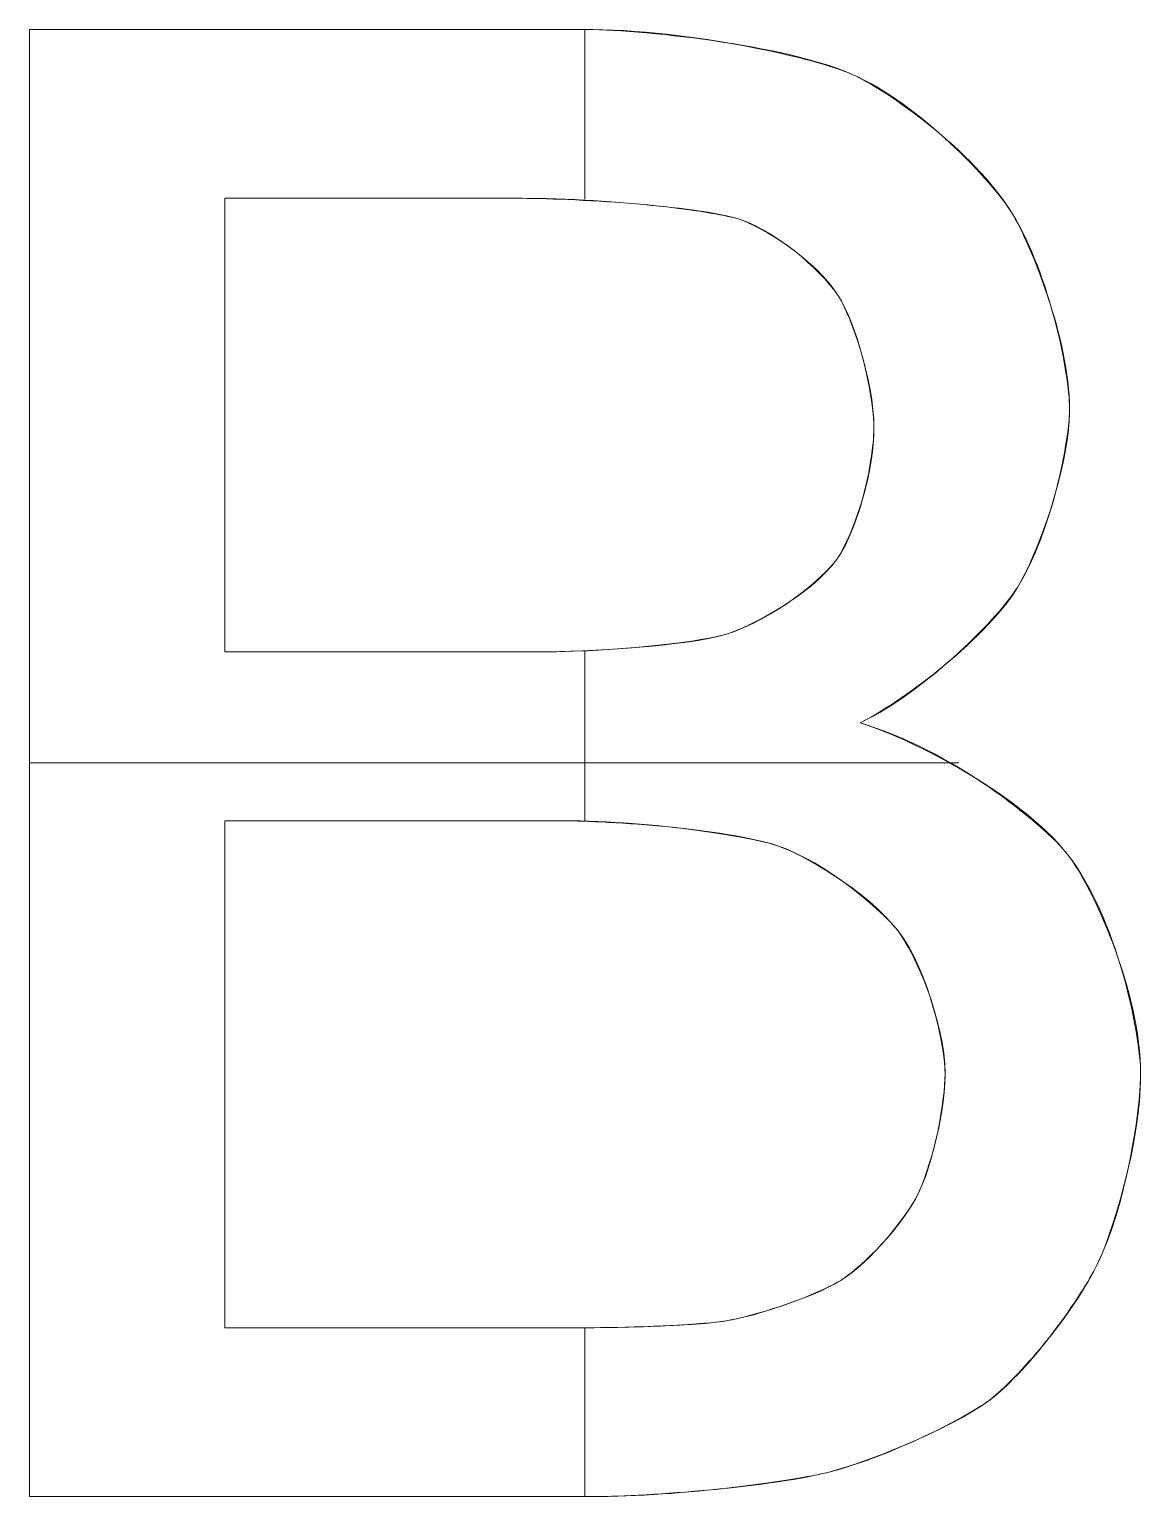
# Model space of a CAD drawing. Header units: centimetres. Extents: x -10.7 to 10.7, y -4.6 to 4.6.
# Drawn here: x -2.861 to -2.108, y -4.498 to -3.504 of the extents above; entities that cross this region are included whole.
import ezdxf

# ---------------------------------------------------------------- set-up
doc = ezdxf.new("R2010")
doc.units = ezdxf.units.CM
doc.header["$MEASUREMENT"] = 0
doc.layers.add('Default', color=7, linetype='Continuous')

msp = doc.modelspace()

# ---------------------------------------------------------------- linework, layer by layer
at = {"layer": 'Default', "color": 5, "lineweight": 9}
for points in [[(-2.86106, -4.49791), (-2.86106, -4.49791), (-2.86106, -3.50394), (-2.86106, -3.50394)], [(-2.86106, -4.49791), (-2.86106, -4.49791), (-2.86106, -3.50394), (-2.86106, -3.50394)], [(-2.86106, -3.50394), (-2.86106, -3.50394), (-2.86106, -3.50394), (-2.86106, -3.50394)], [(-2.86106, -3.50394), (-2.86106, -3.50394), (-2.86106, -4.49791), (-2.86106, -4.49791)], [(-2.48691, -3.50394), (-2.48691, -3.50394), (-2.48691, -3.50394), (-2.48691, -3.50394)], [(-2.48456, -3.50394), (-2.48456, -3.50394), (-2.48456, -3.61915), (-2.48456, -3.61915)], [(-2.48456, -3.50394), (-2.48456, -3.50394), (-2.48456, -3.61915), (-2.48456, -3.61915)], [(-2.3035, -3.53443), (-2.3035, -3.53443), (-2.3035, -3.53443), (-2.3035, -3.53443)], [(-2.72853, -3.92562), (-2.72853, -3.92562), (-2.72853, -3.61839), (-2.72853, -3.61839)], [(-2.72853, -3.61839), (-2.72853, -3.61839), (-2.72853, -3.61839), (-2.72853, -3.61839)], [(-2.72853, -3.61839), (-2.72853, -3.61839), (-2.72853, -3.92562), (-2.72853, -3.92562)], [(-2.72853, -3.92562), (-2.72853, -3.92562), (-2.72853, -3.61839), (-2.72853, -3.61839)], [(-2.53059, -3.61839), (-2.53059, -3.61839), (-2.53059, -3.61839), (-2.53059, -3.61839)], [(-2.37994, -3.63261), (-2.37994, -3.63261), (-2.37994, -3.63261), (-2.37994, -3.63261)], [(-2.19535, -3.62828), (-2.19535, -3.62828), (-2.19535, -3.62828), (-2.19535, -3.62828)], [(-2.3124, -3.68532), (-2.3124, -3.68532), (-2.3124, -3.68532), (-2.3124, -3.68532)], [(-2.15624, -3.76081), (-2.15624, -3.76081), (-2.15624, -3.76081), (-2.15624, -3.76081)], [(-2.72853, -3.77201), (-2.72853, -3.77201), (-2.72853, -3.77201), (-2.72853, -3.77201)], [(-2.28877, -3.77446), (-2.28877, -3.77446), (-2.28877, -3.77446), (-2.28877, -3.77446)], [(-2.31409, -3.86322), (-2.31409, -3.86322), (-2.31409, -3.86322), (-2.31409, -3.86322)], [(-2.19154, -3.88204), (-2.19154, -3.88204), (-2.19154, -3.88204), (-2.19154, -3.88204)], [(-2.3894, -3.91386), (-2.3894, -3.91386), (-2.3894, -3.91386), (-2.3894, -3.91386)], [(-2.72853, -3.92562), (-2.72853, -3.92562), (-2.72853, -3.92562), (-2.72853, -3.92562)], [(-2.5144, -3.92562), (-2.5144, -3.92562), (-2.5144, -3.92562), (-2.5144, -3.92562)], [(-2.48456, -3.92524), (-2.48456, -3.92524), (-2.48456, -4.04019), (-2.48456, -4.04019)], [(-2.48456, -3.92524), (-2.48456, -3.92524), (-2.48456, -4.04019), (-2.48456, -4.04019)], [(-2.29819, -3.97382), (-2.29819, -3.97382), (-2.29819, -3.97382), (-2.29819, -3.97382)], [(-2.86106, -4.00092), (-2.86106, -4.00092), (-2.23122, -4.00092), (-2.23122, -4.00092)], [(-2.86106, -4.00092), (-2.86106, -4.00092), (-2.86106, -4.00092), (-2.86106, -4.00092)], [(-2.86106, -4.00092), (-2.86106, -4.00092), (-2.23122, -4.00092), (-2.23122, -4.00092)], [(-2.72853, -4.38345), (-2.72853, -4.38345), (-2.72853, -4.04008), (-2.72853, -4.04008)], [(-2.72853, -4.04008), (-2.72853, -4.04008), (-2.72853, -4.04008), (-2.72853, -4.04008)], [(-2.72853, -4.04008), (-2.72853, -4.04008), (-2.72853, -4.38345), (-2.72853, -4.38345)], [(-2.72853, -4.38345), (-2.72853, -4.38345), (-2.72853, -4.04008), (-2.72853, -4.04008)], [(-2.49952, -4.04008), (-2.49952, -4.04008), (-2.49952, -4.04008), (-2.49952, -4.04008)], [(-2.35462, -4.05679), (-2.35462, -4.05679), (-2.35462, -4.05679), (-2.35462, -4.05679)], [(-2.15733, -4.06314), (-2.15733, -4.06314), (-2.15733, -4.06314), (-2.15733, -4.06314)], [(-2.27244, -4.11472), (-2.27244, -4.11472), (-2.27244, -4.11472), (-2.27244, -4.11472)], [(-2.72853, -4.21177), (-2.72853, -4.21177), (-2.72853, -4.21177), (-2.72853, -4.21177)], [(-2.24058, -4.21177), (-2.24058, -4.21177), (-2.24058, -4.21177), (-2.24058, -4.21177)], [(-2.10805, -4.21233), (-2.10805, -4.21233), (-2.10805, -4.21233), (-2.10805, -4.21233)], [(-2.26044, -4.29592), (-2.26044, -4.29592), (-2.26044, -4.29592), (-2.26044, -4.29592)], [(-2.13765, -4.341), (-2.13765, -4.341), (-2.13765, -4.341), (-2.13765, -4.341)], [(-2.31118, -4.3514), (-2.31118, -4.3514), (-2.31118, -4.3514), (-2.31118, -4.3514)], [(-2.38789, -4.37865), (-2.38789, -4.37865), (-2.38789, -4.37865), (-2.38789, -4.37865)], [(-2.72853, -4.38345), (-2.72853, -4.38345), (-2.72853, -4.38345), (-2.72853, -4.38345)], [(-2.48456, -4.38345), (-2.48456, -4.38345), (-2.48456, -4.49791), (-2.48456, -4.49791)], [(-2.48456, -4.38345), (-2.48456, -4.38345), (-2.48456, -4.49791), (-2.48456, -4.49791)], [(-2.47834, -4.38345), (-2.47834, -4.38345), (-2.47834, -4.38345), (-2.47834, -4.38345)], [(-2.21079, -4.43273), (-2.21079, -4.43273), (-2.21079, -4.43273), (-2.21079, -4.43273)], [(-2.31998, -4.48144), (-2.31998, -4.48144), (-2.31998, -4.48144), (-2.31998, -4.48144)], [(-2.86106, -4.49791), (-2.86106, -4.49791), (-2.86106, -4.49791), (-2.86106, -4.49791)], [(-2.48079, -4.49791), (-2.48079, -4.49791), (-2.48079, -4.49791), (-2.48079, -4.49791)]]:
    msp.add_open_spline(points, degree=3, dxfattribs=at)
for points, knots in [([(-2.86106, -3.50394), (-2.73635, -3.50394), (-2.54927, -3.50394), (-2.48691, -3.50394), (-2.48691, -3.50394), (-2.41067, -3.50394), (-2.32652, -3.52427), (-2.3035, -3.53443), (-2.3035, -3.53443), (-2.25748, -3.55476), (-2.20839, -3.60716), (-2.19535, -3.62828), (-2.19535, -3.62828), (-2.16928, -3.67051), (-2.15624, -3.73775), (-2.15624, -3.76081), (-2.15624, -3.76081), (-2.15624, -3.80373), (-2.17978, -3.86309), (-2.19154, -3.88204), (-2.19154, -3.88204), (-2.21507, -3.91994), (-2.2744, -3.96217), (-2.29819, -3.97382)], [0, 0, 0, 0, 0.142857, 0.142857, 0.142857, 0.142857, 0.285714, 0.285714, 0.285714, 0.285714, 0.428571, 0.428571, 0.428571, 0.428571, 0.571429, 0.571429, 0.571429, 0.571429, 0.714286, 0.714286, 0.714286, 0.714286, 1, 1, 1, 1]), ([(-2.86106, -3.50394), (-2.73635, -3.50394), (-2.54927, -3.50394), (-2.48691, -3.50394), (-2.48691, -3.50394), (-2.41067, -3.50394), (-2.32652, -3.52427), (-2.3035, -3.53443), (-2.3035, -3.53443), (-2.25748, -3.55476), (-2.20839, -3.60716), (-2.19535, -3.62828), (-2.19535, -3.62828), (-2.16928, -3.67051), (-2.15624, -3.73775), (-2.15624, -3.76081), (-2.15624, -3.76081), (-2.15624, -3.80373), (-2.17978, -3.86309), (-2.19154, -3.88204), (-2.19154, -3.88204), (-2.21507, -3.91994), (-2.2744, -3.96217), (-2.29819, -3.97382)], [0, 0, 0, 0, 0.142857, 0.142857, 0.142857, 0.142857, 0.285714, 0.285714, 0.285714, 0.285714, 0.428571, 0.428571, 0.428571, 0.428571, 0.571429, 0.571429, 0.571429, 0.571429, 0.714286, 0.714286, 0.714286, 0.714286, 1, 1, 1, 1]), ([(-2.29819, -3.97382), (-2.25062, -3.95053), (-2.20331, -3.90099), (-2.19154, -3.88204), (-2.19154, -3.88204), (-2.16801, -3.84414), (-2.15624, -3.78227), (-2.15624, -3.76081), (-2.15624, -3.76081), (-2.15624, -3.71468), (-2.18232, -3.64939), (-2.19535, -3.62828), (-2.19535, -3.62828), (-2.22143, -3.58605), (-2.28049, -3.5446), (-2.3035, -3.53443), (-2.3035, -3.53443), (-2.34953, -3.5141), (-2.44879, -3.50394), (-2.48691, -3.50394), (-2.48691, -3.50394), (-2.61163, -3.50394), (-2.7987, -3.50394), (-2.86106, -3.50394)], [0, 0, 0, 0, 0.142857, 0.142857, 0.142857, 0.142857, 0.285714, 0.285714, 0.285714, 0.285714, 0.428571, 0.428571, 0.428571, 0.428571, 0.571429, 0.571429, 0.571429, 0.571429, 0.714286, 0.714286, 0.714286, 0.714286, 1, 1, 1, 1]), ([(-2.72853, -3.61839), (-2.66255, -3.61839), (-2.56358, -3.61839), (-2.53059, -3.61839), (-2.53059, -3.61839), (-2.45943, -3.61839), (-2.39457, -3.62787), (-2.37994, -3.63261), (-2.37994, -3.63261), (-2.35066, -3.64208), (-2.32028, -3.67248), (-2.3124, -3.68532), (-2.3124, -3.68532), (-2.29665, -3.71098), (-2.28877, -3.75758), (-2.28877, -3.77446), (-2.28877, -3.77446), (-2.28877, -3.81004), (-2.30565, -3.85142), (-2.31409, -3.86322), (-2.31409, -3.86322), (-2.33097, -3.88681), (-2.37273, -3.90877), (-2.3894, -3.91386), (-2.3894, -3.91386), (-2.41462, -3.9217), (-2.48534, -3.92562), (-2.5144, -3.92562), (-2.5144, -3.92562), (-2.58577, -3.92562), (-2.69284, -3.92562), (-2.72853, -3.92562)], [0, 0, 0, 0, 0.111111, 0.111111, 0.111111, 0.111111, 0.222222, 0.222222, 0.222222, 0.222222, 0.333333, 0.333333, 0.333333, 0.333333, 0.444444, 0.444444, 0.444444, 0.444444, 0.555556, 0.555556, 0.555556, 0.555556, 0.666667, 0.666667, 0.666667, 0.666667, 0.777778, 0.777778, 0.777778, 0.777778, 1, 1, 1, 1]), ([(-2.72853, -3.92562), (-2.65715, -3.92562), (-2.55009, -3.92562), (-2.5144, -3.92562), (-2.5144, -3.92562), (-2.45629, -3.92562), (-2.40201, -3.91778), (-2.3894, -3.91386), (-2.3894, -3.91386), (-2.35607, -3.90369), (-2.32253, -3.87501), (-2.31409, -3.86322), (-2.31409, -3.86322), (-2.29721, -3.83962), (-2.28877, -3.79225), (-2.28877, -3.77446), (-2.28877, -3.77446), (-2.28877, -3.7407), (-2.30452, -3.69815), (-2.3124, -3.68532), (-2.3124, -3.68532), (-2.32815, -3.65965), (-2.3653, -3.63734), (-2.37994, -3.63261), (-2.37994, -3.63261), (-2.40921, -3.62313), (-2.49501, -3.61839), (-2.53059, -3.61839), (-2.53059, -3.61839), (-2.59657, -3.61839), (-2.69554, -3.61839), (-2.72853, -3.61839)], [0, 0, 0, 0, 0.111111, 0.111111, 0.111111, 0.111111, 0.222222, 0.222222, 0.222222, 0.222222, 0.333333, 0.333333, 0.333333, 0.333333, 0.444444, 0.444444, 0.444444, 0.444444, 0.555556, 0.555556, 0.555556, 0.555556, 0.666667, 0.666667, 0.666667, 0.666667, 0.777778, 0.777778, 0.777778, 0.777778, 1, 1, 1, 1]), ([(-2.72853, -3.61839), (-2.66255, -3.61839), (-2.56358, -3.61839), (-2.53059, -3.61839), (-2.53059, -3.61839), (-2.45943, -3.61839), (-2.39457, -3.62787), (-2.37994, -3.63261), (-2.37994, -3.63261), (-2.35066, -3.64208), (-2.32028, -3.67248), (-2.3124, -3.68532), (-2.3124, -3.68532), (-2.29665, -3.71098), (-2.28877, -3.75758), (-2.28877, -3.77446), (-2.28877, -3.77446), (-2.28877, -3.81004), (-2.30565, -3.85142), (-2.31409, -3.86322), (-2.31409, -3.86322), (-2.33097, -3.88681), (-2.37273, -3.90877), (-2.3894, -3.91386), (-2.3894, -3.91386), (-2.41462, -3.9217), (-2.48534, -3.92562), (-2.5144, -3.92562), (-2.5144, -3.92562), (-2.58577, -3.92562), (-2.69284, -3.92562), (-2.72853, -3.92562)], [0, 0, 0, 0, 0.111111, 0.111111, 0.111111, 0.111111, 0.222222, 0.222222, 0.222222, 0.222222, 0.333333, 0.333333, 0.333333, 0.333333, 0.444444, 0.444444, 0.444444, 0.444444, 0.555556, 0.555556, 0.555556, 0.555556, 0.666667, 0.666667, 0.666667, 0.666667, 0.777778, 0.777778, 0.777778, 0.777778, 1, 1, 1, 1]), ([(-2.29819, -3.97382), (-2.23713, -3.99126), (-2.17375, -4.04209), (-2.15733, -4.06314), (-2.15733, -4.06314), (-2.12448, -4.10525), (-2.10805, -4.18365), (-2.10805, -4.21233), (-2.10805, -4.21233), (-2.10805, -4.25845), (-2.12779, -4.32117), (-2.13765, -4.341), (-2.13765, -4.341), (-2.15739, -4.38066), (-2.19628, -4.42198), (-2.21079, -4.43273), (-2.21079, -4.43273), (-2.23981, -4.45422), (-2.29809, -4.47595), (-2.31998, -4.48144), (-2.31998, -4.48144), (-2.36375, -4.49242), (-2.44907, -4.49791), (-2.48079, -4.49791), (-2.48079, -4.49791), (-2.60755, -4.49791), (-2.79768, -4.49791), (-2.86106, -4.49791)], [0, 0, 0, 0, 0.125, 0.125, 0.125, 0.125, 0.25, 0.25, 0.25, 0.25, 0.375, 0.375, 0.375, 0.375, 0.5, 0.5, 0.5, 0.5, 0.625, 0.625, 0.625, 0.625, 0.75, 0.75, 0.75, 0.75, 1, 1, 1, 1]), ([(-2.29819, -3.97382), (-2.23713, -3.99126), (-2.17375, -4.04209), (-2.15733, -4.06314), (-2.15733, -4.06314), (-2.12448, -4.10525), (-2.10805, -4.18365), (-2.10805, -4.21233), (-2.10805, -4.21233), (-2.10805, -4.25845), (-2.12779, -4.32117), (-2.13765, -4.341), (-2.13765, -4.341), (-2.15739, -4.38066), (-2.19628, -4.42198), (-2.21079, -4.43273), (-2.21079, -4.43273), (-2.23981, -4.45422), (-2.29809, -4.47595), (-2.31998, -4.48144), (-2.31998, -4.48144), (-2.36375, -4.49242), (-2.44907, -4.49791), (-2.48079, -4.49791), (-2.48079, -4.49791), (-2.60755, -4.49791), (-2.79768, -4.49791), (-2.86106, -4.49791)], [0, 0, 0, 0, 0.125, 0.125, 0.125, 0.125, 0.25, 0.25, 0.25, 0.25, 0.375, 0.375, 0.375, 0.375, 0.5, 0.5, 0.5, 0.5, 0.625, 0.625, 0.625, 0.625, 0.75, 0.75, 0.75, 0.75, 1, 1, 1, 1]), ([(-2.86106, -4.49791), (-2.73431, -4.49791), (-2.54417, -4.49791), (-2.48079, -4.49791), (-2.48079, -4.49791), (-2.41735, -4.49791), (-2.34186, -4.48693), (-2.31998, -4.48144), (-2.31998, -4.48144), (-2.27621, -4.47046), (-2.2253, -4.44348), (-2.21079, -4.43273), (-2.21079, -4.43273), (-2.18177, -4.41124), (-2.14752, -4.36083), (-2.13765, -4.341), (-2.13765, -4.341), (-2.11792, -4.30134), (-2.10805, -4.23539), (-2.10805, -4.21233), (-2.10805, -4.21233), (-2.10805, -4.15498), (-2.1409, -4.08419), (-2.15733, -4.06314), (-2.15733, -4.06314), (-2.19018, -4.02104), (-2.26766, -3.98254), (-2.29819, -3.97382)], [0, 0, 0, 0, 0.125, 0.125, 0.125, 0.125, 0.25, 0.25, 0.25, 0.25, 0.375, 0.375, 0.375, 0.375, 0.5, 0.5, 0.5, 0.5, 0.625, 0.625, 0.625, 0.625, 0.75, 0.75, 0.75, 0.75, 1, 1, 1, 1]), ([(-2.72853, -4.04008), (-2.6522, -4.04008), (-2.53769, -4.04008), (-2.49952, -4.04008), (-2.49952, -4.04008), (-2.43646, -4.04008), (-2.37139, -4.05122), (-2.35462, -4.05679), (-2.35462, -4.05679), (-2.32108, -4.06793), (-2.28306, -4.10098), (-2.27244, -4.11472), (-2.27244, -4.11472), (-2.2512, -4.14221), (-2.24058, -4.19316), (-2.24058, -4.21177), (-2.24058, -4.21177), (-2.24058, -4.24358), (-2.25382, -4.28377), (-2.26044, -4.29592), (-2.26044, -4.29592), (-2.27368, -4.3202), (-2.30089, -4.34505), (-2.31118, -4.3514), (-2.31118, -4.3514), (-2.33176, -4.36411), (-2.37261, -4.37592), (-2.38789, -4.37865), (-2.38789, -4.37865), (-2.40527, -4.38185), (-2.45688, -4.38345), (-2.47834, -4.38345), (-2.47834, -4.38345), (-2.56174, -4.38345), (-2.68684, -4.38345), (-2.72853, -4.38345)], [0, 0, 0, 0, 0.1, 0.1, 0.1, 0.1, 0.2, 0.2, 0.2, 0.2, 0.3, 0.3, 0.3, 0.3, 0.4, 0.4, 0.4, 0.4, 0.5, 0.5, 0.5, 0.5, 0.6, 0.6, 0.6, 0.6, 0.7, 0.7, 0.7, 0.7, 0.8, 0.8, 0.8, 0.8, 1, 1, 1, 1]), ([(-2.72853, -4.38345), (-2.64514, -4.38345), (-2.52004, -4.38345), (-2.47834, -4.38345), (-2.47834, -4.38345), (-2.43542, -4.38345), (-2.39658, -4.38025), (-2.38789, -4.37865), (-2.38789, -4.37865), (-2.35733, -4.37319), (-2.32147, -4.35776), (-2.31118, -4.3514), (-2.31118, -4.3514), (-2.29059, -4.3387), (-2.26706, -4.30806), (-2.26044, -4.29592), (-2.26044, -4.29592), (-2.2472, -4.27163), (-2.24058, -4.22767), (-2.24058, -4.21177), (-2.24058, -4.21177), (-2.24058, -4.17456), (-2.26182, -4.12847), (-2.27244, -4.11472), (-2.27244, -4.11472), (-2.29368, -4.08724), (-2.33785, -4.06236), (-2.35462, -4.05679), (-2.35462, -4.05679), (-2.38816, -4.04565), (-2.46799, -4.04008), (-2.49952, -4.04008), (-2.49952, -4.04008), (-2.57586, -4.04008), (-2.69036, -4.04008), (-2.72853, -4.04008)], [0, 0, 0, 0, 0.1, 0.1, 0.1, 0.1, 0.2, 0.2, 0.2, 0.2, 0.3, 0.3, 0.3, 0.3, 0.4, 0.4, 0.4, 0.4, 0.5, 0.5, 0.5, 0.5, 0.6, 0.6, 0.6, 0.6, 0.7, 0.7, 0.7, 0.7, 0.8, 0.8, 0.8, 0.8, 1, 1, 1, 1]), ([(-2.72853, -4.04008), (-2.6522, -4.04008), (-2.53769, -4.04008), (-2.49952, -4.04008), (-2.49952, -4.04008), (-2.43646, -4.04008), (-2.37139, -4.05122), (-2.35462, -4.05679), (-2.35462, -4.05679), (-2.32108, -4.06793), (-2.28306, -4.10098), (-2.27244, -4.11472), (-2.27244, -4.11472), (-2.2512, -4.14221), (-2.24058, -4.19316), (-2.24058, -4.21177), (-2.24058, -4.21177), (-2.24058, -4.24358), (-2.25382, -4.28377), (-2.26044, -4.29592), (-2.26044, -4.29592), (-2.27368, -4.3202), (-2.30089, -4.34505), (-2.31118, -4.3514), (-2.31118, -4.3514), (-2.33176, -4.36411), (-2.37261, -4.37592), (-2.38789, -4.37865), (-2.38789, -4.37865), (-2.40527, -4.38185), (-2.45688, -4.38345), (-2.47834, -4.38345), (-2.47834, -4.38345), (-2.56174, -4.38345), (-2.68684, -4.38345), (-2.72853, -4.38345)], [0, 0, 0, 0, 0.1, 0.1, 0.1, 0.1, 0.2, 0.2, 0.2, 0.2, 0.3, 0.3, 0.3, 0.3, 0.4, 0.4, 0.4, 0.4, 0.5, 0.5, 0.5, 0.5, 0.6, 0.6, 0.6, 0.6, 0.7, 0.7, 0.7, 0.7, 0.8, 0.8, 0.8, 0.8, 1, 1, 1, 1])]:
    msp.add_open_spline(points, degree=3, knots=knots, dxfattribs=at)

doc.saveas('drawing.dxf')
